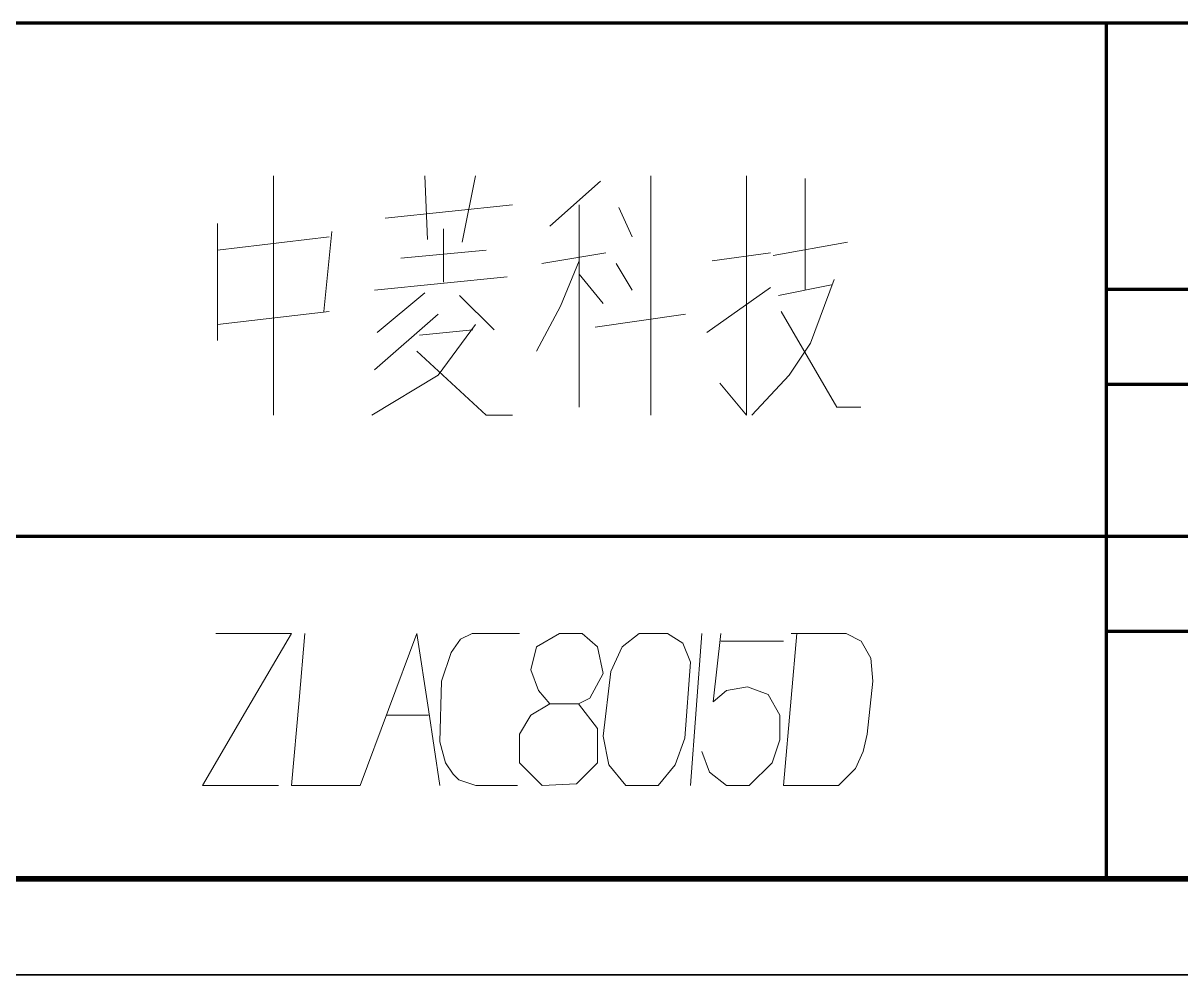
# Model space of a CAD drawing. Extents: x 0 to 297, y 0 to 210.
# Drawn here: x 175.1 to 236, y 0 to 50.1 of the extents above; entities that cross this region are included whole.
import ezdxf

# ---------------------------------------------------------------- set-up
doc = ezdxf.new("R2010")
doc.units = 0

msp = doc.modelspace()

# ---------------------------------------------------------------- linework, layer by layer
at = {"color": 7, "lineweight": 70}
for p, q in [((292.1, 50.1), (112.1, 50.1)), ((232.1, 50.1), (232.1, 5.1)), ((232.1, 36.1), (292.1, 36.1)), ((232.1, 31.1), (292.1, 31.1)), ((172.1, 23.1), (232.1, 23.1)), ((232.1, 23.1), (292.1, 23.1)), ((232.1, 18.1), (292.1, 18.1)), ((25, 5), (292, 5)), ((292.1, 5.1), (112.1, 5.1))]:
    msp.add_line(p, q, dxfattribs=at)
at = {"color": 7, "lineweight": 35}
msp.add_line((0, 0), (297, 0), dxfattribs=at)
at = {"color": 7, "lineweight": 13}
for points in [[(188.246, 42.068), (188.246, 35.768), (188.246, 29.468)], [(196.226, 42.068), (196.366, 38.708)], [(198.186, 38.568), (198.886, 42.068)], [(208.126, 42.068), (208.126, 35.768), (208.126, 29.468)], [(213.166, 42.068), (213.166, 35.768), (213.166, 29.468)], [(205.466, 41.788), (202.806, 39.408)], [(216.246, 41.928), (216.246, 36.048)], [(194.126, 39.828), (200.846, 40.528)], [(204.346, 40.528), (204.346, 35.208), (204.346, 29.888)], [(206.446, 40.388), (207.146, 38.848)], [(185.306, 39.548), (185.306, 33.388)], [(191.326, 39.128), (190.906, 34.928)], [(197.206, 39.268), (197.206, 36.468)], [(185.306, 38.148), (191.186, 38.848)], [(214.566, 37.868), (218.486, 38.568)], [(194.966, 37.728), (199.446, 38.148)], [(202.386, 37.448), (205.746, 38.008)], [(211.346, 37.588), (214.426, 38.008)], [(204.346, 37.588), (203.366, 35.208)], [(206.306, 37.448), (207.146, 36.048)], [(193.566, 36.048), (200.566, 36.748)], [(204.346, 36.888), (205.606, 35.348)], [(217.786, 36.608), (216.526, 33.248)], [(211.066, 33.808), (214.426, 36.188)], [(214.846, 35.768), (217.646, 36.328)], [(196.226, 35.908), (193.706, 33.808)], [(198.046, 35.768), (199.866, 33.948)], [(191.186, 34.928), (185.306, 34.228)], [(196.926, 34.788), (193.566, 31.848)], [(203.366, 35.208), (202.106, 32.828)], [(205.186, 34.088), (209.946, 34.788)], [(214.986, 34.928), (217.926, 29.888)], [(198.886, 34.228), (196.926, 31.568), (193.426, 29.468)], [(195.946, 33.668), (198.746, 33.948)], [(216.526, 33.248), (215.406, 31.568)], [(195.806, 32.828), (199.446, 29.468), (200.846, 29.468)], [(213.166, 29.468), (211.766, 31.148)], [(215.406, 31.568), (213.446, 29.468)], [(217.926, 29.888), (219.186, 29.888)], [(185.209, 17.964), (189.209, 17.964), (186.909, 14.064), (184.509, 9.964), (188.509, 9.964)], [(192.809, 9.964), (189.209, 9.964), (189.609, 14.464), (189.909, 17.964)], [(192.809, 9.964), (194.309, 13.964), (195.809, 17.964), (196.409, 13.964), (197.009, 9.964)], [(201.109, 9.964), (198.909, 9.964), (198.009, 10.264), (197.709, 10.564), (197.309, 11.164), (197.009, 12.264), (197.109, 15.464), (197.609, 16.964), (198.109, 17.664), (198.709, 17.964), (201.209, 17.964)], [(204.309, 14.264), (204.909, 14.564), (205.609, 15.864), (205.309, 17.264), (204.509, 17.964), (203.309, 17.964), (202.109, 17.264), (201.809, 16.064), (202.209, 14.964), (202.809, 14.264)], [(210.809, 17.964), (210.509, 13.964), (210.209, 9.964)], [(210.809, 11.764), (211.209, 10.664), (212.109, 9.964), (213.309, 9.964), (214.509, 11.164), (214.909, 12.364), (214.909, 13.664), (214.309, 14.764), (213.209, 15.164), (212.109, 14.964), (211.409, 14.364), (211.809, 17.964)], [(215.109, 9.964), (218.009, 9.964), (218.909, 10.864), (219.309, 11.764), (219.509, 12.664), (219.809, 15.464), (219.709, 16.664), (219.209, 17.564), (218.409, 17.964), (215.509, 17.964)], [(215.809, 17.964), (215.509, 14.564), (215.109, 9.964)], [(211.809, 17.564), (215.109, 17.564)], [(194.209, 13.664), (196.409, 13.664)]]:
    msp.add_lwpolyline(points, dxfattribs=at)
for points in [[(208.509, 9.964), (209.409, 11.064), (209.909, 12.464), (210.209, 16.464), (209.809, 17.464), (209.009, 17.964), (207.509, 17.964), (206.609, 17.264), (206.009, 15.964), (205.609, 12.564), (205.909, 11.064), (206.809, 9.964)], [(202.409, 9.964), (204.209, 10.064), (205.309, 11.164), (205.309, 12.964), (204.309, 14.264), (202.809, 14.264), (201.809, 13.664), (201.209, 12.664), (201.209, 11.164)]]:
    msp.add_lwpolyline(points, close=True, dxfattribs=at)

doc.saveas('drawing.dxf')
